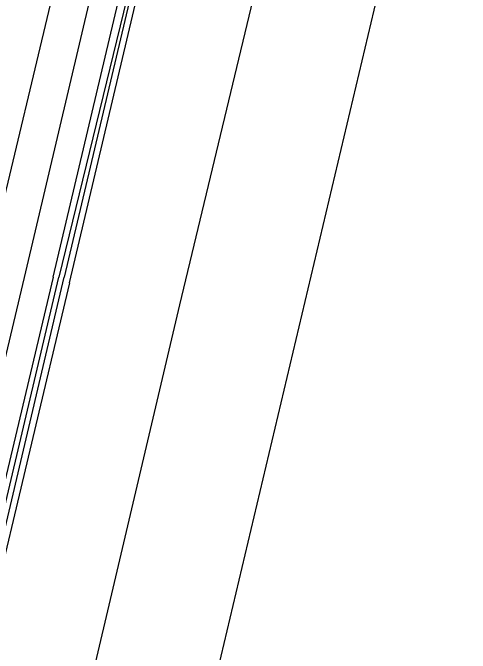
# Model space of a CAD drawing. Header units: feet. Extents: x -84 to 198, y -22 to 181.
# Drawn here: x 120.555 to 121.667, y 88.078 to 89.633 of the extents above; entities that cross this region are included whole.
import ezdxf

# ---------------------------------------------------------------- set-up
doc = ezdxf.new("R2010")
doc.units = ezdxf.units.FT
doc.layers.add('A-LINEA', color=7, linetype='CONTINUOUS')

msp = doc.modelspace()

# ---------------------------------------------------------------- linework, layer by layer
at = {"layer": 'A-LINEA'}
for p, q in [((120.92, 90.8044), (119.2667, 83.8711)), ((120.5867, 89.0044), (120.9733, 90.6444)), ((121.6667, 90.6311), (120.0267, 83.6978))]:
    msp.add_line(p, q, dxfattribs=at)
for points in [[(121.3867, 90.6978), (120.96, 88.9244), (120.5867, 87.3378)], [(120.6533, 88.9911), (121.0533, 90.6844), (121.0667, 90.6844), (121.08, 90.6844), (120.6667, 88.9911)], [(120.6933, 88.9778), (121.0933, 90.6711), (121.0933, 90.6844), (121.08, 90.6844), (120.68, 88.9911)], [(120.24, 87.4311), (120.24, 87.4311), (120.2133, 87.4311), (120.5867, 89.0044)], [(120.6533, 88.9911), (120.2667, 87.3644), (120.2667, 87.3511), (120.28, 87.3511), (120.6667, 88.9911)], [(120.6933, 88.9778), (120.3067, 87.3511), (120.2933, 87.3511), (120.68, 88.9911)]]:
    msp.add_lwpolyline(points, dxfattribs=at)

doc.saveas('drawing.dxf')
